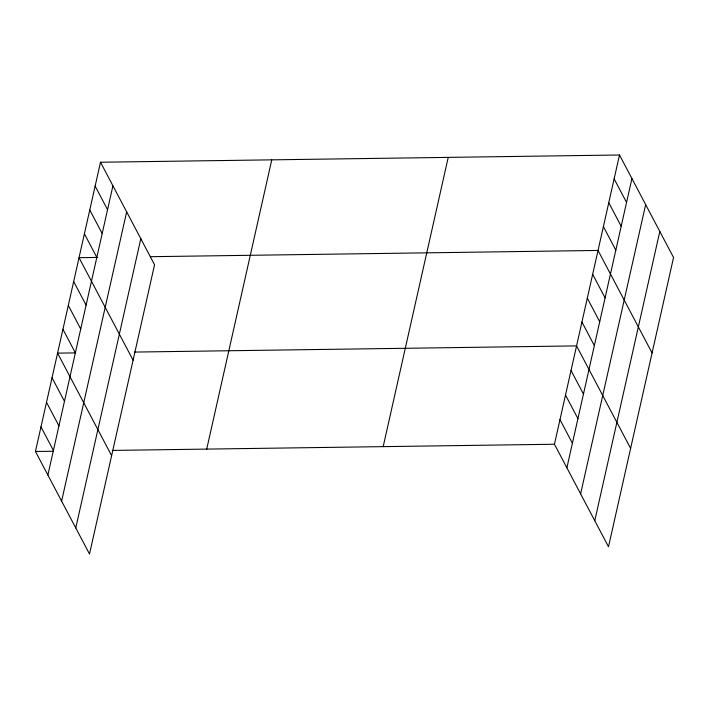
<?xml version="1.0" encoding="UTF-8"?>
<svg xmlns="http://www.w3.org/2000/svg" width="709" height="709" viewBox="0 0 709 709"><rect width="100%" height="100%" fill="white"/><g stroke="black" fill="none" stroke-linecap="round" stroke-linejoin="round"><path stroke-width="1.06" d="M100.501 162.237L154.553 264.758L89.502 554.013L35.45 451.491L100.501 162.237L619.498 154.987L673.55 257.509L608.499 546.763L554.447 444.242L619.498 154.987M47.875 475.065L112.926 185.811M61.612 501.121L126.663 211.858M75.766 527.957L140.816 238.703M206.718 449.098L271.769 159.844M383.179 446.635L448.23 157.38M566.872 467.816L631.923 178.562M580.609 493.872L645.66 204.617M594.762 520.707L659.813 231.453M97.7 257.429L79.036 257.686L133.088 360.207M150.397 256.693L598.033 250.445L652.085 352.967M75.136 352.896L57.571 353.144L111.623 455.665M134.418 352.072L576.568 345.895L630.62 448.416M35.45 451.491L53.015 451.243M112.306 450.419L554.447 444.242M614.127 178.854L626.561 202.419M608.765 202.712L621.19 226.286M603.394 226.579L615.829 250.153M592.662 274.303L605.096 297.877M587.3 298.17L599.725 321.744M581.929 322.037L594.355 345.602M571.037 370.488L583.463 394.053M565.507 395.073L577.932 418.647M559.977 419.657L572.402 443.231M95.13 186.095L107.564 209.669M89.768 209.961L102.193 233.536M84.398 233.828L96.832 257.402M73.665 281.553L86.099 305.127M68.303 305.419L80.729 328.994M62.933 329.277L75.358 352.852M52.041 377.729L64.466 401.303M46.51 402.322L58.936 425.887M40.98 426.907L53.405 450.481"/></g></svg>
